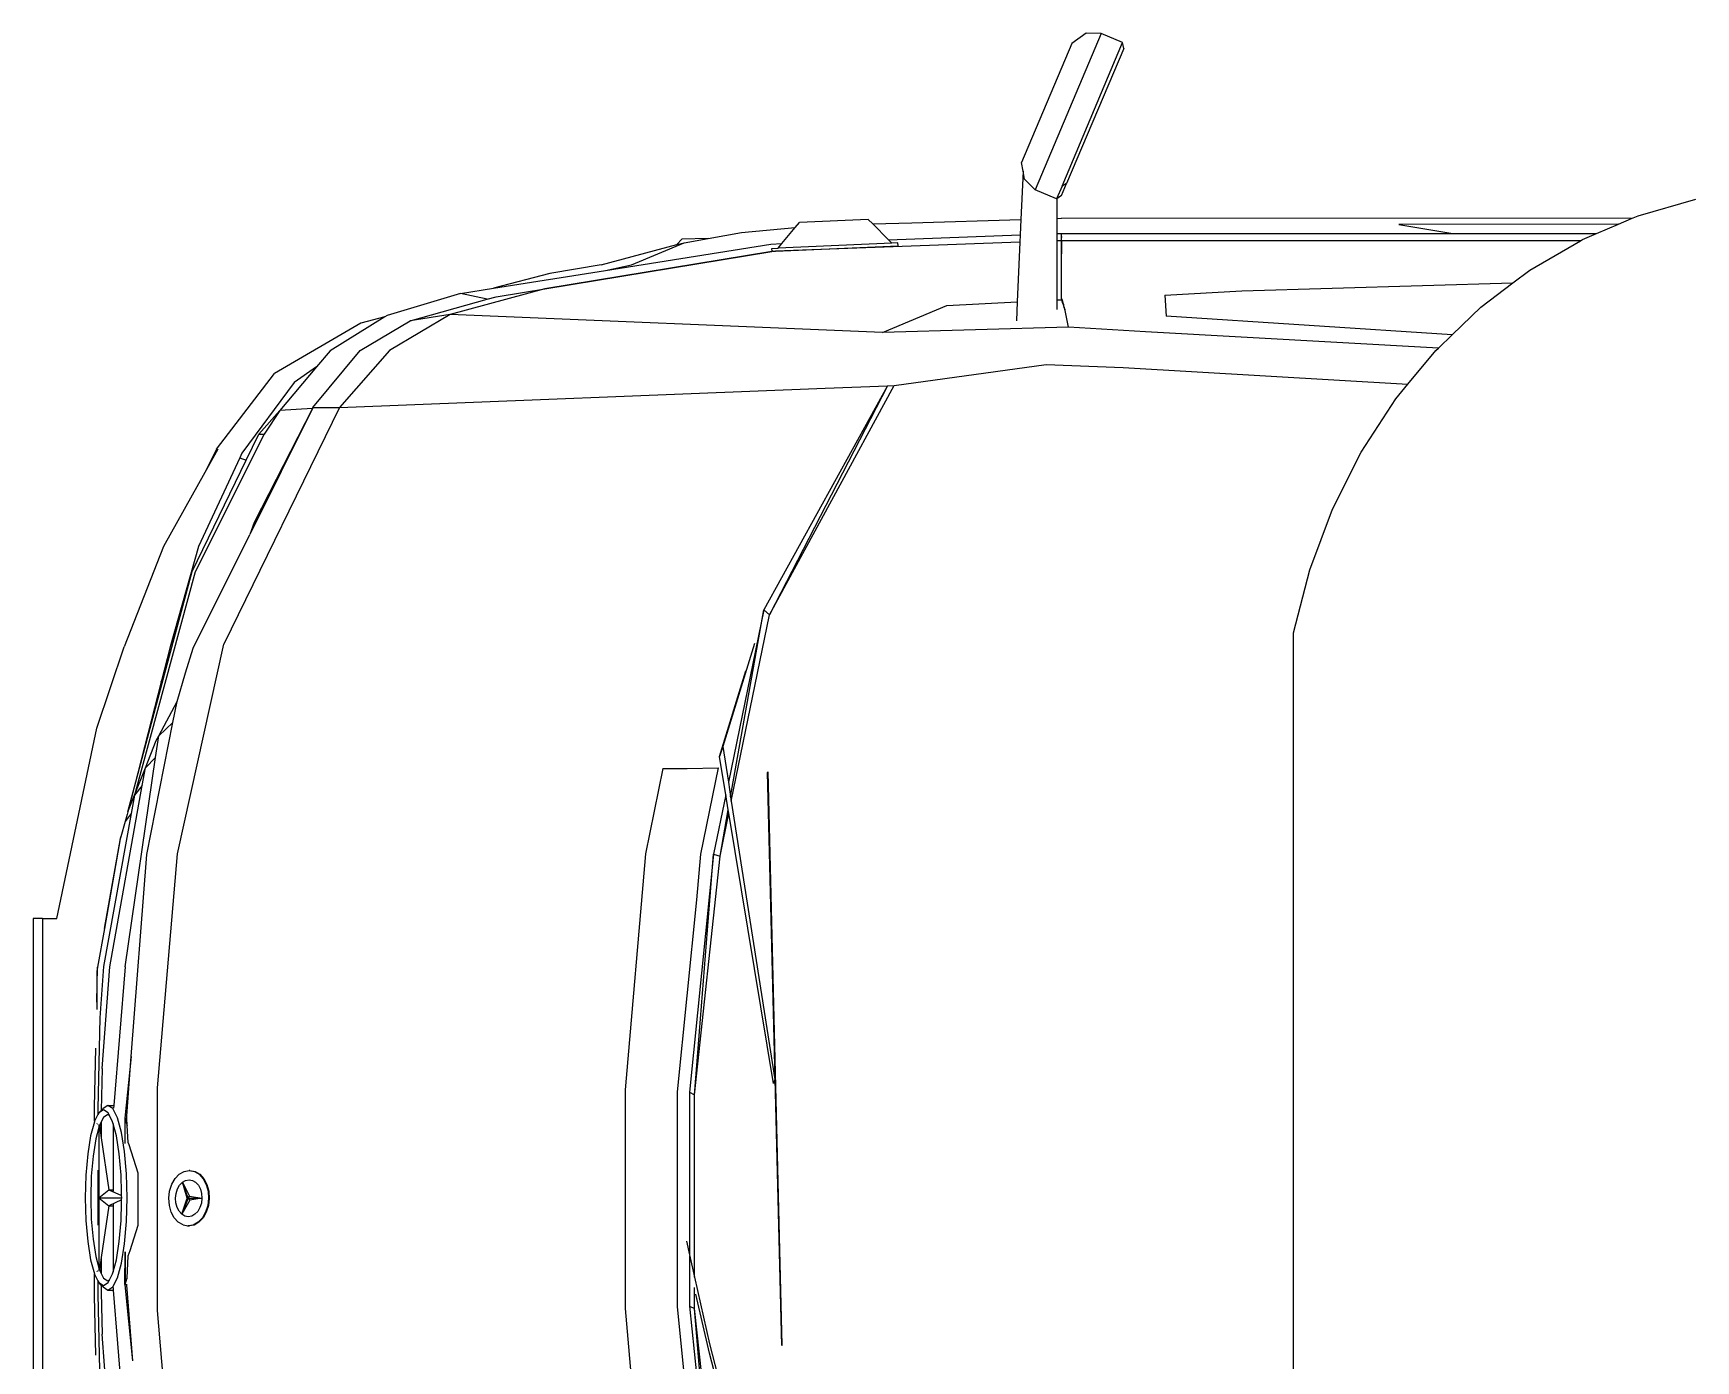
# Model space of a CAD drawing. Header units: millimetres. Extents: x -9564 to 100156, y -26854 to 24346.
# Drawn here: x 44718 to 46388, y -22627 to -21294 of the extents above; entities that cross this region are included whole.
import ezdxf

# ---------------------------------------------------------------- set-up
doc = ezdxf.new("R2010")
doc.units = ezdxf.units.MM
doc.header["$LTSCALE"] = 100
doc.layers.add('Transporte semielaborado', color=30, linetype='Continuous')

msp = doc.modelspace()

# ---------------------------------------------------------------- linework, layer by layer
at = {"layer": 'Transporte semielaborado'}
for p, q in [((45761.494, -21303.89), (45710.98, -21423.367)), ((45790.946, -21293.986), (45724.627, -21450.845)), ((45751.518, -21447.175), (45812.443, -21303.075)), ((45813.538, -21309.01), (45756.168, -21444.705)), ((45775.689, -21293.633), (45761.494, -21303.89)), ((45790.946, -21293.986), (45775.689, -21293.633)), ((45812.443, -21303.075), (45790.946, -21293.986)), ((45813.538, -21309.01), (45812.443, -21303.075)), ((45712.365, -21432.046), (45710.98, -21423.367)), ((45712.365, -21432.046), (45710.213, -21480.678)), ((45713.681, -21440.298), (45712.365, -21432.046)), ((45724.627, -21450.845), (45713.681, -21440.298)), ((45746.123, -21459.934), (45724.627, -21450.845)), ((45751.518, -21447.175), (45746.123, -21459.934)), ((45746.202, -21459.884), (45746.123, -21459.934)), ((45751.088, -21456.72), (45746.202, -21459.884)), ((45746.202, -21459.884), (45746.236, -21479.619)), ((45751.088, -21456.72), (45756.168, -21444.705)), ((45756.168, -21444.705), (45751.518, -21447.175)), ((46330.22, -21476.905), (46388.137, -21460.226)), ((45429.431, -21493.662), (45483.539, -21488.645)), ((45470.055, -21504.946), (45483.539, -21488.645)), ((45483.539, -21488.645), (45487.692, -21483.625)), ((45556.927, -21480.602), (45487.692, -21483.625)), ((45561.439, -21485.178), (45556.927, -21480.602)), ((45561.439, -21485.178), (45600.522, -21483.902)), ((45577.105, -21501.065), (45561.439, -21485.178)), ((45600.522, -21483.902), (45710.213, -21480.678)), ((45710.213, -21480.678), (45709.523, -21496.265)), ((45746.236, -21479.619), (45751.019, -21479.479)), ((45746.236, -21479.619), (45746.263, -21494.934)), ((46323.525, -21479.773), (45751.019, -21479.479)), ((46310.403, -21485.395), (46089.981, -21485.753)), ((46089.981, -21485.753), (46143.978, -21494.764)), ((46288.534, -21494.764), (46310.403, -21485.395)), ((46310.403, -21485.395), (46323.525, -21479.773)), ((46323.525, -21479.773), (46330.22, -21476.905)), ((45288.673, -21526.379), (45364.688, -21505.947)), ((45292.836, -21531.797), (45459.091, -21505.343)), ((45319.157, -21526.379), (45371.954, -21503.994)), ((45369.531, -21500.424), (45364.688, -21505.947)), ((45364.688, -21505.947), (45371.954, -21503.994)), ((45396.218, -21499.632), (45369.531, -21500.424)), ((45371.954, -21503.994), (45396.218, -21499.632)), ((45396.218, -21499.632), (45429.431, -21493.662)), ((45459.091, -21505.343), (45470.055, -21504.946)), ((45460.122, -21509.795), (45466.266, -21509.527)), ((45460.248, -21512.676), (45460.122, -21509.795)), ((45709.198, -21503.62), (45463.785, -21512.526)), ((45463.785, -21512.526), (45586.799, -21507.155)), ((45580.529, -21504.538), (45466.266, -21509.527)), ((45466.266, -21509.527), (45470.055, -21504.946)), ((45577.105, -21501.065), (45709.523, -21496.265)), ((45580.529, -21504.538), (45577.105, -21501.065)), ((45586.673, -21504.27), (45580.529, -21504.538)), ((45586.799, -21507.155), (45586.673, -21504.27)), ((45709.198, -21503.62), (45706.546, -21563.546)), ((45709.523, -21496.265), (45709.198, -21503.62)), ((45746.263, -21494.934), (45750.946, -21494.764)), ((45746.263, -21494.934), (45746.276, -21502.271)), ((45750.947, -21502.101), (45746.276, -21502.271)), ((45746.276, -21502.271), (45746.379, -21561.5)), ((45751.019, -21495.56), (45750.946, -21494.764)), ((45750.946, -21496.063), (45750.946, -21494.764)), ((45750.946, -21496.063), (45751.002, -21495.68)), ((45750.946, -21497.631), (45750.946, -21496.063)), ((45750.946, -21497.631), (45751.02, -21498.879)), ((45750.947, -21502.101), (45750.946, -21497.631)), ((45751.02, -21503.046), (45750.947, -21502.101)), ((45750.947, -21507.182), (45750.947, -21502.101)), ((45750.947, -21507.182), (45751.02, -21507.18)), ((45750.947, -21508.819), (45750.947, -21507.182)), ((45751.02, -21509.825), (45750.947, -21508.819)), ((45750.947, -21509.827), (45750.947, -21508.819)), ((45750.947, -21509.827), (45751.02, -21509.825)), ((45750.947, -21515.351), (45750.947, -21509.827)), ((45751.002, -21495.68), (45751.019, -21495.56)), ((45751.019, -21495.968), (45751.002, -21495.68)), ((45751.019, -21494.764), (45751.019, -21495.56)), ((45751.019, -21494.764), (46143.978, -21494.764)), ((45751.02, -21498.879), (45751.019, -21495.968)), ((45751.02, -21502.101), (45751.02, -21498.879)), ((45751.02, -21502.101), (45751.02, -21503.046)), ((46272.209, -21502.101), (45751.02, -21502.101)), ((45751.02, -21503.046), (45751.02, -21507.18)), ((45751.02, -21507.18), (45751.02, -21509.825)), ((45751.02, -21509.825), (45751.02, -21515.348)), ((46143.978, -21494.764), (46288.534, -21494.764)), ((46221.546, -21531.597), (46272.209, -21502.101)), ((46272.209, -21502.101), (46274.442, -21500.801)), ((46274.442, -21500.801), (46288.534, -21494.764)), ((45183.159, -21558.244), (45460.122, -21512.68)), ((45460.122, -21512.68), (45231.875, -21550.509)), ((45288.673, -21526.379), (45237.04, -21534.803)), ((45292.836, -21531.797), (45319.157, -21526.379)), ((45460.248, -21512.676), (45460.122, -21512.68)), ((45460.877, -21512.653), (45460.248, -21512.676)), ((45460.877, -21512.653), (45463.785, -21512.526)), ((45751.02, -21515.348), (45750.947, -21515.351)), ((45750.947, -21530.124), (45750.947, -21515.351)), ((45751.02, -21530.137), (45751.02, -21515.348)), ((45180.532, -21549.666), (45292.836, -21531.797)), ((45237.04, -21534.803), (45180.532, -21549.666)), ((45750.947, -21530.124), (45751.02, -21530.137)), ((45750.947, -21539.276), (45750.947, -21530.124)), ((45751.02, -21539.274), (45750.947, -21539.276)), ((45750.947, -21539.863), (45750.947, -21539.276)), ((45750.947, -21539.863), (45751.02, -21539.86)), ((45750.947, -21542.87), (45750.947, -21539.863)), ((45751.02, -21542.881), (45750.947, -21542.87)), ((45750.947, -21550.892), (45750.947, -21542.87)), ((45751.02, -21539.274), (45751.02, -21530.137)), ((45751.02, -21539.86), (45751.02, -21539.274)), ((45751.02, -21542.881), (45751.02, -21539.86)), ((45751.02, -21550.89), (45751.02, -21542.881)), ((46204.534, -21544.461), (46221.546, -21531.597)), ((45147.413, -21554.936), (45073.451, -21577)), ((45231.875, -21550.509), (45137.045, -21576.163)), ((45147.413, -21554.936), (45180.532, -21549.666)), ((45173.96, -21560.817), (45147.413, -21554.936)), ((45173.96, -21560.817), (45183.159, -21558.244)), ((45751.02, -21550.89), (45750.947, -21550.892)), ((45750.947, -21557.138), (45750.947, -21550.892)), ((45750.947, -21557.138), (45751.02, -21557.135)), ((45750.947, -21560.117), (45750.947, -21557.138)), ((45751.06, -21560.477), (45750.947, -21560.117)), ((45751.02, -21557.135), (45751.02, -21550.89)), ((45751.02, -21560.117), (45751.02, -21557.135)), ((45751.02, -21560.117), (45751.06, -21560.477)), ((45751.02, -21560.117), (45751.24, -21561.047)), ((45751.676, -21561.403), (45751.02, -21560.117)), ((45854.879, -21556.729), (45932.107, -21552.34)), ((45854.879, -21556.729), (45856.307, -21577.789)), ((45932.107, -21552.34), (46204.534, -21544.461)), ((46172.238, -21568.881), (46204.534, -21544.461)), ((45073.451, -21577), (45071.144, -21578.438)), ((45137.045, -21576.163), (45076.003, -21612.24)), ((45096.556, -21582.473), (45173.96, -21560.817)), ((45137.045, -21576.163), (45096.556, -21582.473)), ((45571.225, -21594.196), (45137.045, -21576.163)), ((45571.225, -21594.196), (45635.812, -21567.18)), ((45635.812, -21567.18), (45706.546, -21563.546)), ((45706.546, -21563.546), (45705.713, -21582.367)), ((45746.379, -21561.5), (45751.303, -21561.247)), ((45746.379, -21561.5), (45746.396, -21570.956)), ((45751.24, -21561.047), (45751.06, -21560.477)), ((45751.303, -21561.247), (45751.24, -21561.047)), ((45751.765, -21562.713), (45751.303, -21561.247)), ((45751.676, -21561.403), (45752.475, -21564.963)), ((45751.676, -21561.403), (45751.765, -21562.713)), ((45752.936, -21565.827), (45751.676, -21561.403)), ((45752.475, -21564.963), (45751.765, -21562.713)), ((45752.958, -21566.496), (45752.475, -21564.963)), ((45752.936, -21565.827), (45752.958, -21566.496)), ((45753.743, -21568.662), (45752.936, -21565.827)), ((45753.758, -21569.033), (45752.958, -21566.496)), ((45753.743, -21568.662), (45753.758, -21569.033)), ((45754.305, -21570.636), (45753.743, -21568.662)), ((45754.305, -21570.636), (45753.758, -21569.033)), ((45754.305, -21570.636), (45754.312, -21570.79)), ((45754.368, -21570.858), (45754.312, -21570.79)), ((45754.368, -21570.858), (45754.392, -21570.942)), ((45754.392, -21570.942), (45754.374, -21570.986)), ((45754.691, -21571.993), (45754.374, -21570.986)), ((45758.131, -21588.881), (45754.691, -21571.993)), ((46143.409, -21596.567), (46172.238, -21568.881)), ((45047.273, -21584.717), (44960.354, -21635.282)), ((45071.144, -21578.438), (45016.25, -21612.661)), ((45046.608, -21612.24), (45096.556, -21582.473)), ((45071.144, -21578.438), (45047.273, -21584.717)), ((45758.131, -21588.881), (45571.225, -21594.196)), ((45835.261, -21593.683), (45758.131, -21588.881)), ((46129.591, -21609.837), (45835.261, -21593.683)), ((46143.409, -21596.567), (45856.307, -21577.789)), ((46127.176, -21612.157), (46129.591, -21609.837)), ((46129.591, -21609.837), (46143.409, -21596.567)), ((44999.109, -21669.578), (45046.608, -21612.24)), ((45016.25, -21612.661), (45002.741, -21628.655)), ((45076.003, -21612.24), (45025.645, -21669.578)), ((45582.925, -21647.541), (45735.511, -21626.253)), ((45735.511, -21626.253), (45813.121, -21629.402)), ((46099.02, -21646.245), (46127.176, -21612.157)), ((44902.208, -21711.441), (44960.354, -21635.282)), ((45002.741, -21628.655), (44965.774, -21672.424)), ((45002.741, -21628.655), (44980.067, -21644.529)), ((45813.121, -21629.402), (46099.02, -21646.245)), ((44980.067, -21644.529), (44927.669, -21715.436)), ((45025.645, -21669.578), (45513.532, -21649.983)), ((45576.324, -21647.808), (45452.111, -21872.677)), ((45457.604, -21877.679), (45582.925, -21647.541)), ((45576.324, -21647.808), (45457.604, -21877.679)), ((45513.532, -21649.983), (45576.324, -21647.808)), ((45576.324, -21647.808), (45582.925, -21647.541)), ((46086.96, -21660.846), (46099.02, -21646.245)), ((45025.645, -21669.578), (44909.399, -21907.389)), ((44998.7, -21670.38), (44935.638, -21796.952)), ((44998.7, -21670.38), (44940.155, -21785.022)), ((44944.693, -21696.333), (44965.648, -21672.614)), ((44965.648, -21672.614), (44950.002, -21696.333)), ((44965.774, -21672.424), (44965.648, -21672.614)), ((44998.7, -21670.38), (44965.774, -21672.424)), ((44999.109, -21669.578), (44998.7, -21670.38)), ((44999.109, -21669.578), (45025.645, -21669.578)), ((46052.128, -21714.301), (46086.96, -21660.846)), ((44950.002, -21696.333), (44880.749, -21834.46)), ((44931.947, -21722.545), (44944.693, -21696.333)), ((44944.693, -21696.333), (44950.002, -21696.333)), ((44877.659, -21834.185), (44931.947, -21722.545)), ((44925.491, -21720.135), (44884.152, -21809.303)), ((44902.208, -21711.441), (44890.481, -21734.754)), ((44903.522, -21711.441), (44890.481, -21734.754)), ((44927.669, -21715.436), (44925.491, -21720.135)), ((44925.491, -21720.135), (44931.947, -21722.545)), ((46023.143, -21771.806), (46052.128, -21714.301)), ((44890.481, -21734.754), (44848.779, -21809.303)), ((46000.393, -21832.597), (46023.143, -21771.806)), ((44940.155, -21785.022), (44935.638, -21796.952)), ((44848.779, -21809.303), (44809.352, -21909.994)), ((44884.152, -21809.303), (44855.733, -21909.994)), ((44878.742, -21911.127), (44935.638, -21796.952)), ((44880.749, -21834.46), (44819.862, -22058.874)), ((44851.323, -21932.848), (44877.659, -21834.185)), ((45984.181, -21895.86), (46000.393, -21832.597)), ((45452.111, -21872.677), (45416.342, -22045.985)), ((45418.624, -22060.541), (45452.111, -21872.677)), ((45457.604, -21877.679), (45452.111, -21872.677)), ((45419.306, -22064.896), (45457.604, -21877.679)), ((44781.971, -21991.563), (44809.352, -21909.994)), ((44855.733, -21909.994), (44846.705, -21945.161)), ((44862.842, -22117.885), (44909.399, -21907.389)), ((45442.721, -21906.662), (45410.699, -22009.975)), ((45984.181, -23044.12), (45984.181, -21895.86)), ((44870.913, -21935.937), (44878.742, -21911.127)), ((44813.173, -22075.769), (44851.323, -21932.848)), ((44846.705, -21945.161), (44851.323, -21932.848)), ((44862.52, -21964.866), (44870.913, -21935.937)), ((45407.369, -22020.026), (45433.997, -21933.929)), ((44846.705, -21945.161), (44813.173, -22075.769)), ((44844.13, -21999.269), (44862.52, -21964.866)), ((44858.32, -21986.055), (44862.52, -21964.866)), ((44741.728, -22182.666), (44781.971, -21991.563)), ((44832.063, -22118.522), (44858.32, -21986.055)), ((44844.13, -21999.269), (44858.32, -21986.055)), ((44830.707, -22031.482), (44841.553, -22004.09)), ((44840.949, -22021.164), (44844.13, -21999.269)), ((44841.553, -22004.09), (44844.13, -21999.269)), ((45410.699, -22009.975), (45407.369, -22020.026)), ((45410.699, -22009.975), (45416.342, -22045.985)), ((44810.413, -22231.377), (44840.949, -22021.164)), ((44840.949, -22021.164), (44830.707, -22031.482)), ((45413.746, -22058.563), (45407.369, -22020.026)), ((44819.862, -22058.874), (44830.707, -22031.482)), ((44827.558, -22049.155), (44830.707, -22031.482)), ((45350.484, -22032.007), (45333.15, -22117.885)), ((45350.484, -22032.007), (45374.813, -22032.007)), ((45374.813, -22032.007), (45406.075, -22031.506)), ((45406.075, -22031.506), (45388.212, -22118.054)), ((45455.783, -22036.026), (45455.995, -22035.388)), ((45470.063, -22611.853), (45455.783, -22036.026)), ((45455.995, -22035.388), (45462.037, -22282.975)), ((44795.082, -22231.403), (44827.558, -22049.155)), ((44813.173, -22075.769), (44819.862, -22058.874)), ((44819.862, -22058.874), (44816.496, -22077.458)), ((44827.558, -22049.155), (44819.862, -22058.874)), ((45413.746, -22058.563), (45401.459, -22118.095)), ((45416.264, -22073.777), (45413.746, -22058.563)), ((45416.342, -22045.985), (45418.624, -22060.541)), ((45418.624, -22060.541), (45419.306, -22064.896)), ((44816.496, -22077.458), (44788.685, -22231.005)), ((44816.496, -22077.458), (44810.493, -22085.307)), ((44813.173, -22075.769), (44812.536, -22078.269)), ((45407.964, -22120.341), (45416.264, -22073.777)), ((45407.964, -22120.341), (45416.812, -22077.088)), ((45416.812, -22077.088), (45416.264, -22073.777)), ((45461.733, -22348.51), (45416.812, -22077.088)), ((45419.306, -22064.896), (45463.106, -22344.366)), ((44810.493, -22085.307), (44805.961, -22100.927)), ((44812.536, -22078.269), (44810.493, -22085.307)), ((44789.618, -22192.866), (44805.664, -22102.597)), ((44805.544, -22102.649), (44789.618, -22192.866)), ((44805.672, -22101.921), (44805.544, -22102.649)), ((44805.544, -22102.649), (44805.664, -22102.597)), ((44805.664, -22102.597), (44805.961, -22100.927)), ((44805.961, -22100.927), (44805.672, -22101.921)), ((44816.573, -22321.334), (44832.063, -22118.522)), ((44842.794, -22352.74), (44862.842, -22117.885)), ((45333.15, -22117.885), (45312.584, -22354.803)), ((45401.459, -22118.095), (45377.467, -22357.24)), ((45382.479, -22359.841), (45401.459, -22118.095)), ((45382.479, -22359.841), (45407.964, -22120.341)), ((45388.212, -22118.054), (45384.224, -22164)), ((45401.459, -22118.095), (45407.964, -22120.341)), ((45384.224, -22164), (45364.884, -22356.767)), ((44718.09, -22182.666), (44718.09, -22752.625)), ((44727.367, -22182.666), (44718.09, -22182.666)), ((44727.367, -22182.666), (44741.728, -22182.666)), ((44727.367, -22182.666), (44727.367, -22752.625)), ((44789.618, -22192.866), (44782.741, -22231.827)), ((44781.988, -22266.899), (44782.741, -22231.827)), ((44782.741, -22231.827), (44781.988, -22236.091)), ((44781.988, -22236.091), (44781.988, -22266.899)), ((44788.685, -22231.005), (44785.034, -22282.543)), ((44787.321, -22333.566), (44795.082, -22231.403)), ((44810.413, -22231.377), (44799.065, -22370.49)), ((44781.988, -22266.899), (44781.988, -22274.327)), ((44785.034, -22282.543), (44783.066, -22374.034)), ((45470.346, -22611.003), (45462.037, -22282.975)), ((45462.037, -22282.975), (45470.063, -22611.853)), ((44779.724, -22372.364), (44781.001, -22312.894)), ((44816.573, -22321.334), (44810.241, -22383.451)), ((44812.015, -22381.008), (44816.573, -22321.334)), ((44787.321, -22333.566), (44786.412, -22375.493)), ((45463.106, -22344.366), (45461.733, -22348.51)), ((44842.794, -22576.698), (44842.794, -22352.74)), ((45312.584, -22354.803), (45312.584, -22574.636)), ((45364.884, -22356.767), (45364.884, -22572.671)), ((45377.467, -22357.24), (45382.479, -22359.841)), ((45377.467, -22357.24), (45377.467, -22520.726)), ((45382.479, -22542.988), (45382.479, -22359.841)), ((44779.724, -22386.425), (44779.724, -22372.364)), ((44783.066, -22374.034), (44783.066, -22379.768)), ((44783.888, -22378.131), (44783.066, -22379.768)), ((44788.63, -22375.128), (44783.888, -22378.131)), ((44783.888, -22378.131), (44786.412, -22375.493)), ((44786.412, -22375.493), (44788.175, -22373.651)), ((44793.167, -22370.49), (44788.175, -22373.651)), ((44793.372, -22378.131), (44788.63, -22375.128)), ((44798.159, -22373.651), (44793.167, -22370.49)), ((44793.167, -22370.49), (44799.065, -22370.49)), ((44794.672, -22380.719), (44793.372, -22378.131)), ((44802.811, -22382.918), (44798.159, -22373.651)), ((44799.065, -22370.49), (44798.84, -22373.25)), ((44779.468, -22386.935), (44775.673, -22400.941)), ((44779.724, -22386.425), (44779.468, -22386.935)), ((44783.066, -22379.768), (44779.724, -22386.425)), ((44779.724, -22387.158), (44779.724, -22387.128)), ((44784.012, -22392.708), (44780.892, -22404.221)), ((44781.932, -22388.789), (44781.87, -22389.021)), ((44783.066, -22389.642), (44783.066, -22390.06)), ((44784.009, -22390.352), (44784.012, -22392.708)), ((44784.012, -22392.708), (44784.093, -22463.259)), ((44786.407, -22387.128), (44784.575, -22390.778)), ((44784.575, -22390.778), (44786.407, -22390.778)), ((44784.575, -22390.778), (44786.407, -22403.133)), ((44788.674, -22382.611), (44786.407, -22387.128)), ((44786.407, -22387.128), (44786.407, -22390.778)), ((44786.407, -22390.778), (44786.407, -22403.133)), ((44793.167, -22379.767), (44788.674, -22382.611)), ((44794.672, -22380.719), (44793.167, -22379.767)), ((44797.792, -22386.935), (44794.672, -22380.719)), ((44798.324, -22388.9), (44797.792, -22386.935)), ((44801.587, -22400.941), (44798.324, -22388.9)), ((44798.324, -22388.9), (44798.324, -22455.225)), ((44806.806, -22397.661), (44802.811, -22382.918)), ((44810.241, -22383.451), (44812.151, -22383.333)), ((44810.241, -22383.451), (44810.245, -22408.91)), ((44810.241, -22383.451), (44812.577, -22390.589)), ((44812.151, -22383.333), (44812.015, -22381.008)), ((44812.577, -22390.589), (44812.151, -22383.333)), ((44813.592, -22407.886), (44812.577, -22390.589)), ((44775.673, -22400.941), (44772.761, -22419.194)), ((44780.892, -22404.221), (44778.134, -22421.513)), ((44786.407, -22403.133), (44794.132, -22455.225)), ((44804.499, -22419.194), (44801.587, -22400.941)), ((44809.871, -22416.874), (44806.806, -22397.661)), ((44814.279, -22410.002), (44813.592, -22407.886)), ((44823.584, -22438.683), (44814.279, -22410.002)), ((44772.761, -22419.194), (44770.931, -22440.449)), ((44778.134, -22421.513), (44776.399, -22441.65)), ((44806.329, -22440.449), (44804.499, -22419.194)), ((44811.798, -22439.249), (44809.871, -22416.874)), ((44770.931, -22440.449), (44770.306, -22463.259)), ((44776.399, -22441.65), (44775.808, -22463.259)), ((44783.066, -22435.558), (44783.066, -22490.961)), ((44806.81, -22458.001), (44806.329, -22440.449)), ((44812.455, -22463.259), (44811.798, -22439.249)), ((44823.584, -22490.756), (44823.584, -22438.683)), ((44857.254, -22449.811), (44860.542, -22444.061)), ((44860.542, -22444.061), (44864.765, -22439.655)), ((44864.765, -22439.655), (44869.634, -22436.894)), ((44869.634, -22436.894), (44874.817, -22435.965)), ((44871.172, -22445.858), (44874.628, -22445.239)), ((44874.628, -22445.239), (44878.058, -22445.884)), ((44874.817, -22435.965), (44879.962, -22436.932)), ((44875.524, -22435.992), (44874.817, -22435.965)), ((44875.524, -22435.992), (44880.669, -22436.959)), ((44879.962, -22436.932), (44884.717, -22439.73)), ((44880.669, -22436.959), (44885.424, -22439.757)), ((44884.717, -22439.73), (44888.76, -22444.167)), ((44885.424, -22439.757), (44889.466, -22444.193)), ((44888.76, -22444.167), (44891.813, -22449.94)), ((44889.466, -22444.193), (44892.52, -22449.967)), ((44784.093, -22463.259), (44794.132, -22455.225)), ((44794.132, -22455.225), (44806.895, -22461.133)), ((44794.132, -22455.225), (44798.324, -22455.225)), ((44798.324, -22455.225), (44798.324, -22456.786)), ((44806.895, -22461.133), (44806.81, -22458.001)), ((44806.954, -22463.259), (44806.895, -22461.133)), ((44854.297, -22463.711), (44855.124, -22456.513)), ((44855.124, -22456.513), (44857.254, -22449.811)), ((44860.948, -22463.736), (44861.499, -22458.938)), ((44861.499, -22458.938), (44862.919, -22454.469)), ((44862.919, -22454.469), (44865.112, -22450.636)), ((44865.112, -22450.636), (44867.927, -22447.699)), ((44867.927, -22447.699), (44871.172, -22445.858)), ((44872.587, -22463.78), (44867.927, -22447.699)), ((44867.927, -22447.699), (44875.122, -22461.781)), ((44873.571, -22463.759), (44867.927, -22447.699)), ((44873.571, -22463.759), (44875.122, -22461.781)), ((44875.122, -22461.781), (44887.552, -22463.836)), ((44878.058, -22445.884), (44881.228, -22447.749)), ((44881.228, -22447.749), (44883.923, -22450.706)), ((44883.923, -22450.706), (44885.959, -22454.556)), ((44885.959, -22454.556), (44887.196, -22459.034)), ((44887.196, -22459.034), (44887.552, -22463.836)), ((44891.813, -22449.94), (44893.669, -22456.658)), ((44892.52, -22449.967), (44894.376, -22456.685)), ((44893.669, -22456.658), (44894.202, -22463.861)), ((44894.376, -22456.685), (44894.909, -22463.888)), ((44770.306, -22463.259), (44770.931, -22486.069)), ((44775.808, -22463.259), (44776.399, -22484.869)), ((44784.093, -22463.259), (44784.012, -22533.811)), ((44784.093, -22463.259), (44794.132, -22471.294)), ((44784.093, -22463.259), (44806.954, -22463.259)), ((44794.132, -22471.294), (44786.407, -22523.386)), ((44806.895, -22465.386), (44794.132, -22471.294)), ((44794.132, -22471.294), (44798.324, -22471.294)), ((44798.324, -22469.733), (44798.324, -22471.294)), ((44798.324, -22471.294), (44798.324, -22537.619)), ((44806.329, -22486.069), (44806.81, -22468.518)), ((44806.81, -22468.518), (44806.895, -22465.386)), ((44806.895, -22465.386), (44806.954, -22463.259)), ((44811.798, -22487.27), (44812.455, -22463.259)), ((44854.83, -22470.914), (44854.297, -22463.711)), ((44856.687, -22477.632), (44854.83, -22470.914)), ((44859.74, -22483.406), (44856.687, -22477.632)), ((44861.304, -22468.538), (44860.948, -22463.736)), ((44862.541, -22473.017), (44861.304, -22468.538)), ((44864.577, -22476.866), (44862.541, -22473.017)), ((44867.272, -22479.824), (44864.577, -22476.866)), ((44873.571, -22463.759), (44867.272, -22479.824)), ((44867.272, -22479.824), (44872.587, -22463.78)), ((44875.225, -22465.629), (44867.272, -22479.824)), ((44873.571, -22463.759), (44872.587, -22463.78)), ((44873.571, -22463.759), (44875.225, -22465.629)), ((44873.571, -22463.759), (44887.552, -22463.836)), ((44887.552, -22463.836), (44875.225, -22465.629)), ((44883.388, -22476.936), (44880.573, -22479.874)), ((44885.58, -22473.103), (44883.388, -22476.936)), ((44887, -22468.635), (44885.58, -22473.103)), ((44887.552, -22463.836), (44887, -22468.635)), ((44891.246, -22477.761), (44887.957, -22483.512)), ((44891.953, -22477.788), (44888.664, -22483.538)), ((44893.376, -22471.059), (44891.246, -22477.761)), ((44894.083, -22471.086), (44891.953, -22477.788)), ((44894.202, -22463.861), (44893.376, -22471.059)), ((44894.909, -22463.888), (44894.083, -22471.086)), ((44770.931, -22486.069), (44772.761, -22507.325)), ((44776.399, -22484.869), (44778.134, -22505.006)), ((44804.499, -22507.325), (44806.329, -22486.069)), ((44809.871, -22509.644), (44811.798, -22487.27)), ((44815.318, -22516.234), (44823.584, -22490.756)), ((44863.782, -22487.843), (44859.74, -22483.406)), ((44868.538, -22490.64), (44863.782, -22487.843)), ((44870.442, -22481.689), (44867.272, -22479.824)), ((44868.538, -22490.64), (44873.683, -22491.607)), ((44873.872, -22482.334), (44870.442, -22481.689)), ((44873.019, -22491.482), (44875.017, -22491.356)), ((44878.866, -22490.679), (44873.683, -22491.607)), ((44874.39, -22491.634), (44873.683, -22491.607)), ((44877.327, -22481.714), (44873.872, -22482.334)), ((44879.573, -22490.705), (44874.39, -22491.634)), ((44880.573, -22479.874), (44877.327, -22481.714)), ((44883.735, -22487.917), (44878.866, -22490.679)), ((44884.442, -22487.944), (44879.573, -22490.705)), ((44887.957, -22483.512), (44883.735, -22487.917)), ((44888.664, -22483.538), (44884.442, -22487.944)), ((44772.761, -22507.325), (44775.673, -22525.578)), ((44778.134, -22505.006), (44780.892, -22522.298)), ((44801.587, -22525.578), (44804.499, -22507.325)), ((44806.806, -22528.858), (44809.871, -22509.644)), ((45374.324, -22506.768), (45377.467, -22520.726)), ((44775.673, -22525.578), (44779.468, -22539.583)), ((44780.892, -22522.298), (44784.012, -22533.811)), ((44786.407, -22523.386), (44784.575, -22535.741)), ((44786.407, -22523.386), (44786.407, -22535.741)), ((44798.324, -22537.619), (44801.587, -22525.578)), ((44802.811, -22543.6), (44806.806, -22528.858)), ((44810.241, -22550.584), (44810.263, -22517.603)), ((44810.263, -22517.603), (44810.304, -22550.386)), ((44812.31, -22544.082), (44813.592, -22521.552)), ((44813.592, -22521.552), (44815.318, -22516.234)), ((45377.467, -22520.726), (45382.479, -22542.988)), ((45377.467, -22522.029), (45377.467, -22572.199)), ((44779.468, -22539.583), (44779.724, -22540.093)), ((44779.724, -22539.391), (44779.724, -22539.361)), ((44779.724, -22561.96), (44779.724, -22540.093)), ((44779.724, -22540.093), (44783.066, -22546.75)), ((44781.87, -22537.498), (44781.932, -22537.729)), ((44783.066, -22536.459), (44783.066, -22536.877)), ((44784.012, -22533.811), (44784.009, -22536.167)), ((44784.575, -22535.741), (44786.407, -22535.741)), ((44784.575, -22535.741), (44786.407, -22539.391)), ((44786.407, -22535.741), (44786.407, -22539.391)), ((44786.407, -22539.391), (44788.674, -22543.907)), ((44788.674, -22543.907), (44793.167, -22546.752)), ((44794.672, -22545.8), (44797.792, -22539.583)), ((44797.792, -22539.583), (44798.324, -22537.619)), ((44798.159, -22552.868), (44802.811, -22543.6)), ((44810.268, -22550.79), (44812.227, -22544.804)), ((44810.304, -22550.386), (44812.261, -22544.237)), ((44812.227, -22544.804), (44812.261, -22544.237)), ((44812.227, -22544.804), (44812.348, -22544.435)), ((44812.31, -22544.082), (44812.261, -22544.237)), ((45382.479, -22542.988), (45397.537, -22609.877)), ((44781.001, -22621.43), (44779.724, -22561.96)), ((44783.066, -22546.75), (44783.066, -22560.29)), ((44783.066, -22546.75), (44783.888, -22548.388)), ((44783.066, -22560.29), (44785.034, -22651.781)), ((44783.888, -22548.388), (44788.63, -22551.391)), ((44786.407, -22551.021), (44783.888, -22548.388)), ((44786.407, -22551.021), (44786.407, -22558.62)), ((44788.175, -22552.868), (44786.407, -22551.021)), ((44786.407, -22558.62), (44787.312, -22600.347)), ((44788.175, -22552.868), (44793.167, -22556.029)), ((44788.63, -22551.391), (44793.372, -22548.388)), ((44793.167, -22546.752), (44794.672, -22545.8)), ((44793.167, -22556.029), (44798.159, -22552.868)), ((44793.167, -22556.029), (44798.44, -22556.029)), ((44793.372, -22548.388), (44794.672, -22545.8)), ((44798.324, -22553.283), (44798.324, -22554.602)), ((44798.324, -22554.602), (44798.44, -22556.029)), ((44798.44, -22556.029), (44810.413, -22702.948)), ((44810.304, -22550.386), (44810.241, -22550.584)), ((44810.241, -22550.584), (44810.268, -22550.79)), ((44810.241, -22550.584), (44810.268, -22550.584)), ((44810.241, -22550.873), (44810.268, -22550.79)), ((44810.241, -22550.873), (44810.273, -22550.921)), ((44810.268, -22550.875), (44810.241, -22550.873)), ((44810.304, -22550.386), (44810.268, -22550.584)), ((44810.268, -22550.584), (44810.268, -22550.79)), ((44812.211, -22550.995), (44810.268, -22550.875)), ((44810.268, -22550.875), (44810.273, -22550.921)), ((44818.008, -22626.947), (44810.273, -22550.921)), ((44812.211, -22550.995), (44812.135, -22550.004)), ((44818.008, -22626.947), (44812.211, -22550.995)), ((45382.479, -22574.483), (45382.479, -22553.466)), ((45397.537, -22619.473), (45383.696, -22559.999)), ((44862.842, -22811.553), (44842.794, -22576.698)), ((45312.584, -22574.636), (45333.15, -22811.553)), ((45364.884, -22572.671), (45384.224, -22765.438)), ((45377.467, -22572.199), (45382.479, -22574.483)), ((45377.467, -22572.199), (45401.459, -22811.343)), ((45401.459, -22811.343), (45382.479, -22574.483)), ((45407.964, -22813.983), (45382.479, -22574.483)), ((44795.082, -22702.922), (44787.312, -22600.347)), ((45397.537, -22609.877), (45460.617, -22855.845)), ((45470.063, -22611.853), (45470.346, -22611.003)), ((44818.008, -22626.947), (44818.022, -22627.076)), ((45479.014, -22931.365), (45397.537, -22619.473))]:
    msp.add_line(p, q, dxfattribs=at)

doc.saveas('drawing.dxf')
